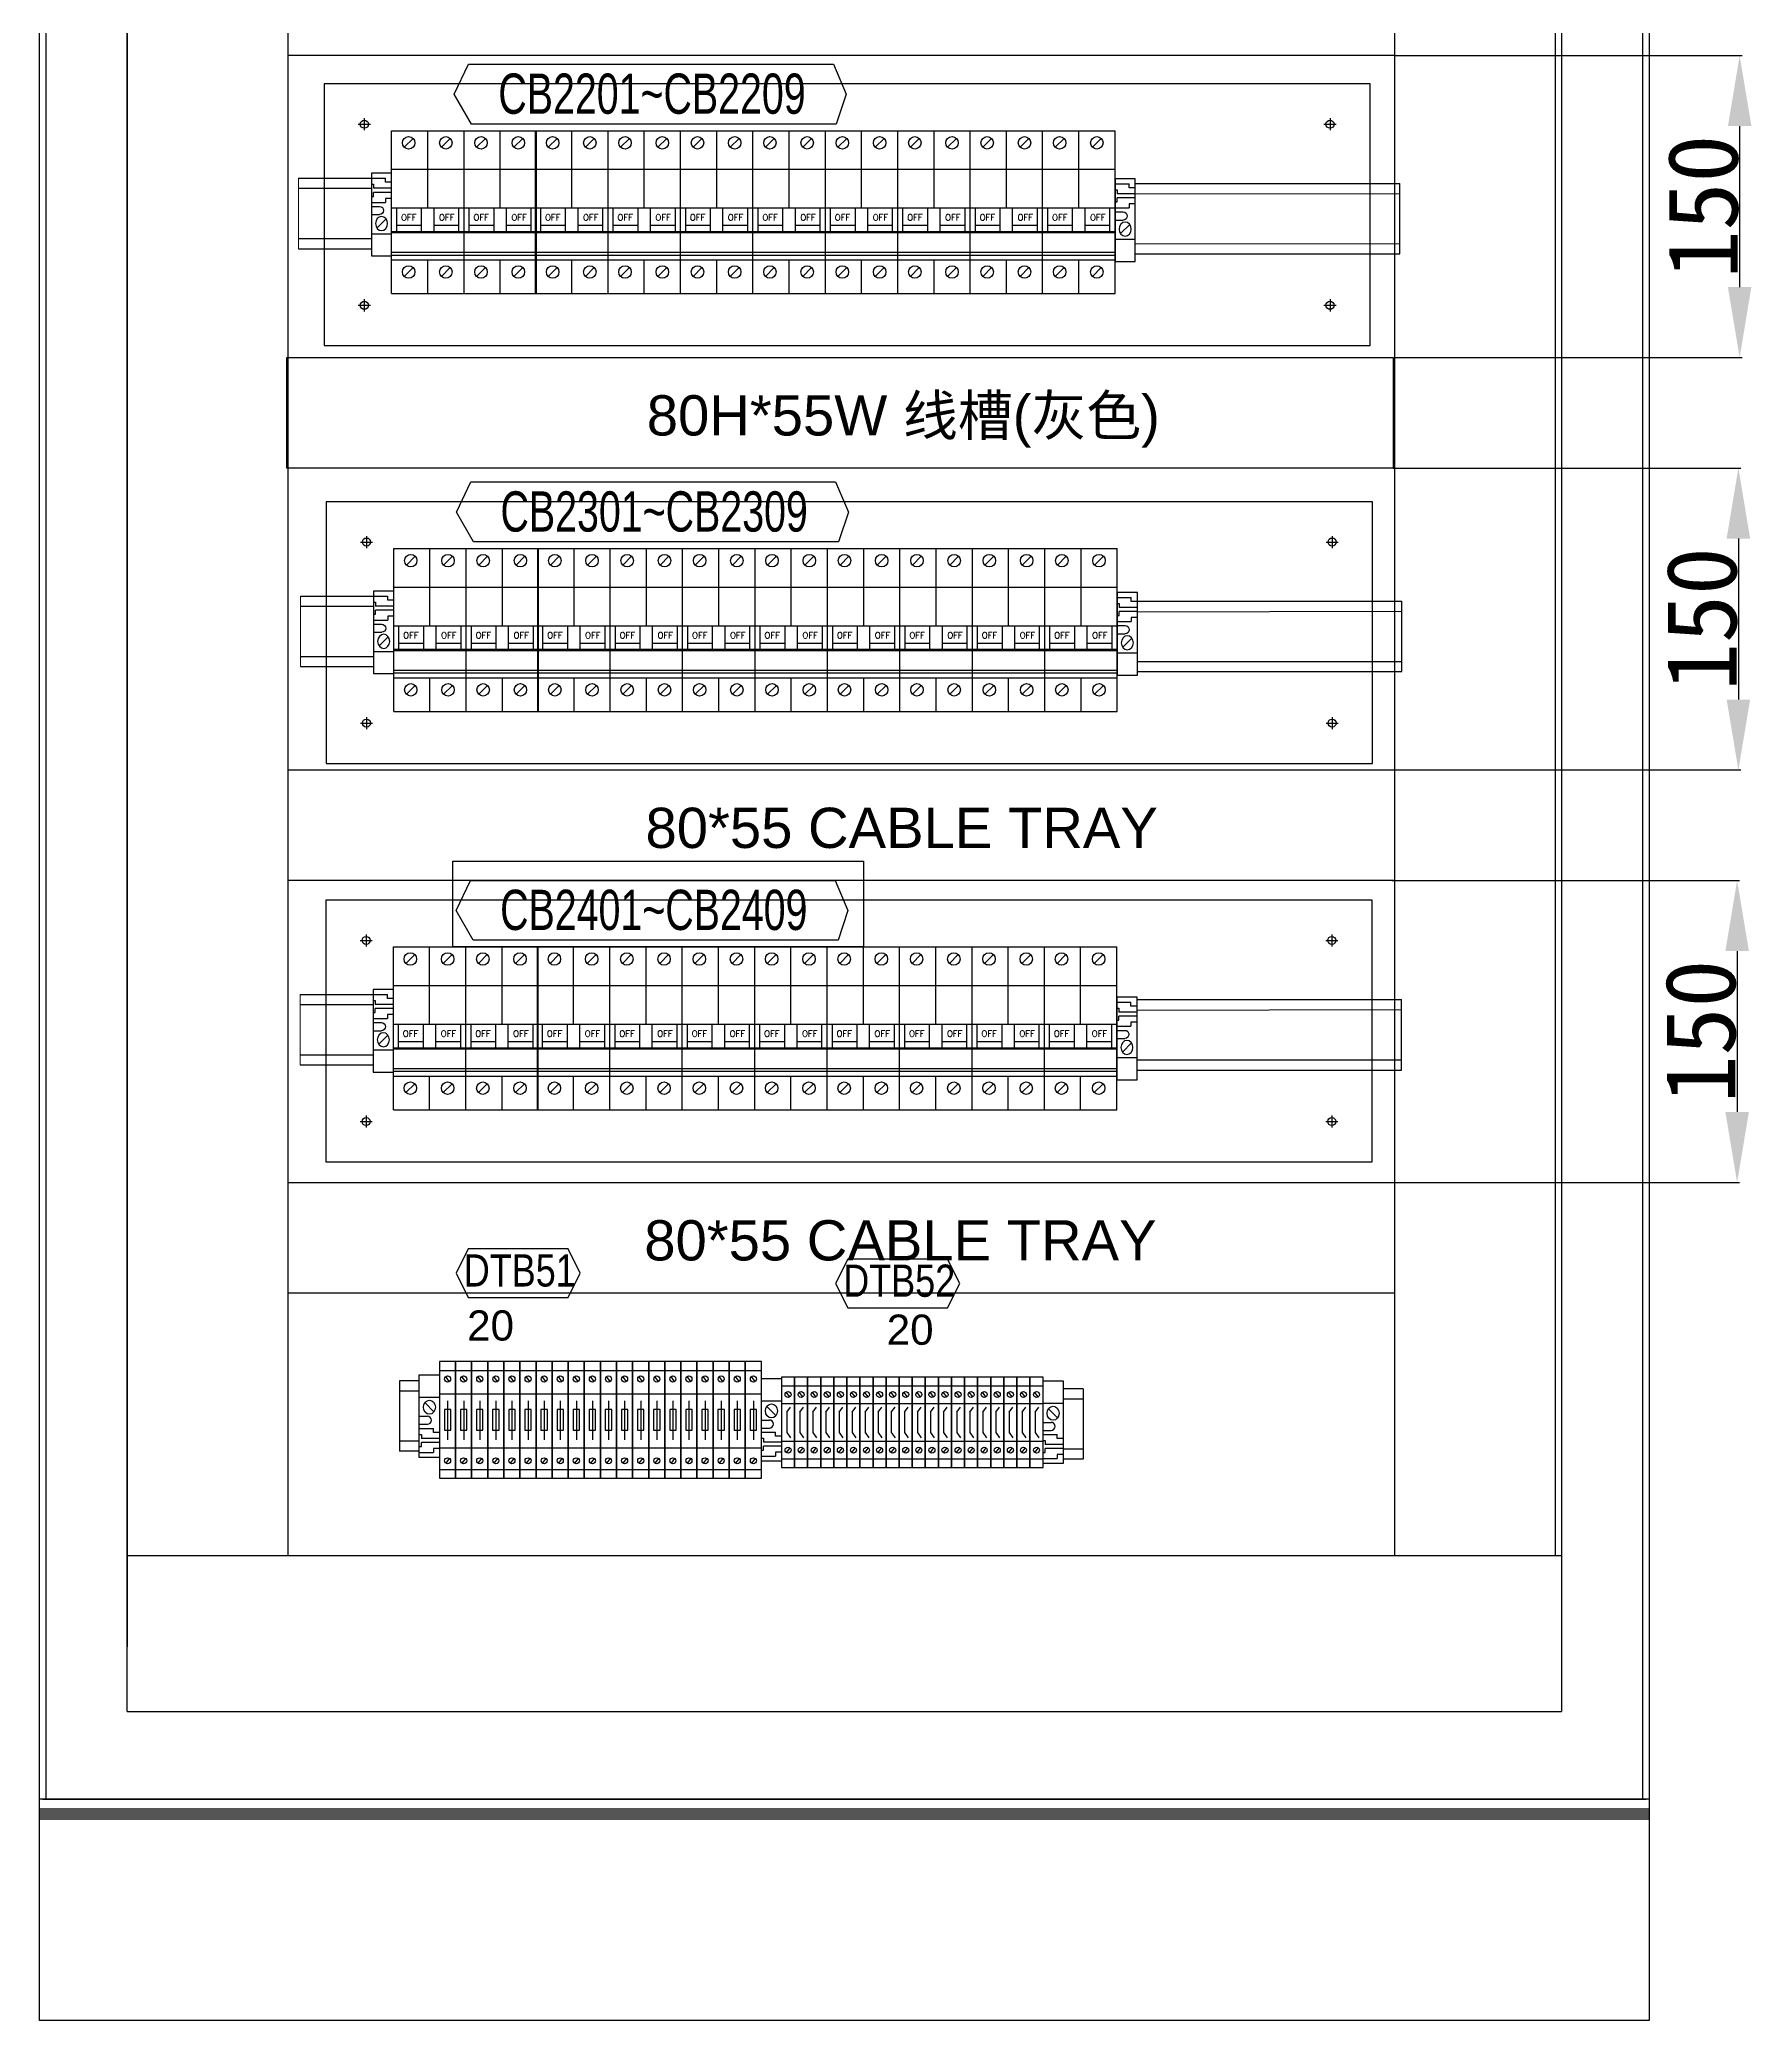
# Model space of a CAD drawing. Extents: x 79822 to 122366, y -56021 to -28815.
# Drawn here: x 87950 to 88801, y -40681 to -39697 of the extents above; entities that cross this region are included whole.
import ezdxf
from ezdxf.enums import TextEntityAlignment as Align
from ezdxf.lldxf.tags import DXFTag

# ---------------------------------------------------------------- set-up
doc = ezdxf.new("R2010")
doc.units = 0
doc.header["$LTSCALE"] = 100
doc.header["$MEASUREMENT"] = 0
for name, color, linetype in [('CABINET', 7, 'Continuous'), ('COMPONENT', 7, 'Continuous'), ('PSU', 12, 'Continuous'), ('TEXT', 7, 'Continuous')]:
    doc.layers.add(name, color=color, linetype=linetype)
doc.layers.add('细实线', color=7, linetype='Continuous', lineweight=20)
doc.styles.add('HZ', font='arial.ttf', dxfattribs={"width": 0.7})
doc.styles.add('ROMANS', font='romans', dxfattribs={"width": 0.8, "height": 2})
doc.styles.get("Standard").update_dxf_attribs({"font": ''})
doc.styles.get('Standard').set_extended_font_data('SimSun')
tags = doc.linetypes.add('CENTER2', pattern=[1.125, 0.75, -0.125, 0.125, -0.125]).pattern_tags.tags
tags[10:11] = [DXFTag(74, 4), DXFTag(75, 0), DXFTag(340, '0'), DXFTag(46, 1.0), DXFTag(50, 0.0), DXFTag(44, 0.0), DXFTag(45, 0.0)]
tags[8:9] = [DXFTag(74, 4), DXFTag(75, 0), DXFTag(340, '0'), DXFTag(46, 1.0), DXFTag(50, 0.0), DXFTag(44, 0.0), DXFTag(45, 0.0)]
tags[6:7] = [DXFTag(74, 4), DXFTag(75, 0), DXFTag(340, '0'), DXFTag(46, 1.0), DXFTag(50, 0.0), DXFTag(44, 0.0), DXFTag(45, 0.0)]
tags[4:5] = [DXFTag(74, 4), DXFTag(75, 0), DXFTag(340, '0'), DXFTag(46, 1.0), DXFTag(50, 0.0), DXFTag(44, 0.0), DXFTag(45, 0.0)]
tags = doc.linetypes.add('HIDDEN', pattern=[0.375, 0.25, -0.125]).pattern_tags.tags
tags[6:7] = [DXFTag(74, 4), DXFTag(75, 0), DXFTag(340, '0'), DXFTag(46, 1.0), DXFTag(50, 0.0), DXFTag(44, 0.0), DXFTag(45, 0.0)]
tags[4:5] = [DXFTag(74, 4), DXFTag(75, 0), DXFTag(340, '0'), DXFTag(46, 1.0), DXFTag(50, 0.0), DXFTag(44, 0.0), DXFTag(45, 0.0)]
tags = doc.linetypes.add('HIDDEN2', pattern=[0.1875, 0.125, -0.0625]).pattern_tags.tags
tags[6:7] = [DXFTag(74, 4), DXFTag(75, 0), DXFTag(340, '0'), DXFTag(46, 1.0), DXFTag(50, 0.0), DXFTag(44, 0.0), DXFTag(45, 0.0)]
tags[4:5] = [DXFTag(74, 4), DXFTag(75, 0), DXFTag(340, '0'), DXFTag(46, 1.0), DXFTag(50, 0.0), DXFTag(44, 0.0), DXFTag(45, 0.0)]
doc.dimstyles.new('ISO-25', dxfattribs={"dimtxt": 35, "dimasz": 35, "dimexe": 1.25, "dimexo": 0.625, "dimtad": 1, "dimtoh": 1, "dimdec": 0, "dimtxsty": 'Standard', "dimcen": 2.5, "dimadec": 0, "dimazin": 0, "dimtfac": 1, "dimtdec": 0, "dimtmove": 0, "dimatfit": 3, "dimfxl": 0, "dimarcsym": 0})

# ---------------------------------------------------------------- blocks, each defined once
blk = doc.blocks.new('*D217')
at = {"color": 0, "lineweight": -2}
for p, q in [((88623.88, -39704.61), (88796.64, -39704.61)), ((88795.39, -39739.61), (88795.39, -39819.61)), ((88623.88, -39854.61), (88796.64, -39854.61))]:
    blk.add_line(p, q, dxfattribs=at)
at = {"color": 0}
for points in [[(88801.23, -39739.61), (88789.56, -39739.61), (88795.39, -39704.61)], [(88789.56, -39819.61), (88801.23, -39819.61), (88795.39, -39854.61)]]:
    blk.add_solid(points, dxfattribs=at)
at = {"layer": 'Defpoints', "color": 0}
for p in [(88623.25, -39704.61), (88623.25, -39854.61), (88795.39, -39854.61)]:
    blk.add_point(p, dxfattribs=at)
at = {"color": 0, "insert": (88777.27, -39779.61), "char_height": 35, "attachment_point": 5, "rotation": 90}
blk.add_mtext('150', dxfattribs=at)
blk = doc.blocks.new('*D218')
at = {"color": 0, "lineweight": -2}
for p, q in [((88623.25, -39909.61), (88796.02, -39909.61)), ((88794.77, -39944.61), (88794.77, -40024.61)), ((88623.25, -40059.61), (88796.02, -40059.61))]:
    blk.add_line(p, q, dxfattribs=at)
at = {"color": 0}
for points in [[(88800.6, -39944.61), (88788.93, -39944.61), (88794.77, -39909.61)], [(88788.93, -40024.61), (88800.6, -40024.61), (88794.77, -40059.61)]]:
    blk.add_solid(points, dxfattribs=at)
at = {"layer": 'Defpoints', "color": 0}
for p in [(88622.63, -39909.61), (88622.63, -40059.61), (88794.77, -40059.61)]:
    blk.add_point(p, dxfattribs=at)
at = {"color": 0, "insert": (88776.64, -39984.61), "char_height": 35, "attachment_point": 5, "rotation": 90}
blk.add_mtext('150', dxfattribs=at)
blk = doc.blocks.new('*D219')
at = {"color": 0, "lineweight": -2}
for p, q in [((88622.63, -40114.61), (88795.39, -40114.61)), ((88794.14, -40149.61), (88794.14, -40229.61)), ((88622.63, -40264.61), (88795.39, -40264.61))]:
    blk.add_line(p, q, dxfattribs=at)
at = {"color": 0}
for points in [[(88799.98, -40149.61), (88788.31, -40149.61), (88794.14, -40114.61)], [(88788.31, -40229.61), (88799.98, -40229.61), (88794.14, -40264.61)]]:
    blk.add_solid(points, dxfattribs=at)
at = {"layer": 'Defpoints', "color": 0}
for p in [(88622, -40114.61), (88622, -40264.61), (88794.14, -40264.61)]:
    blk.add_point(p, dxfattribs=at)
at = {"color": 0, "insert": (88776.02, -40189.61), "char_height": 35, "attachment_point": 5, "rotation": 90}
blk.add_mtext('150', dxfattribs=at)
blk = doc.blocks.new('堵头')
at = {"color": 53}
for p, q in [((0, -41), (0, 0)), ((0, 0), (10, 0)), ((10, 0), (10, -41)), ((0, -11), (10, -11)), ((7.28, -18.33), (2.72, -13.78)), ((0, -20.55), (4, -20.55)), ((0, -24.55), (4, -24.55)), ((0, -26.55), (7, -26.55)), ((7, -28.55), (7, -26.55)), ((10, -28.55), (7, -28.55)), ((0, -29.55), (1, -29.55)), ((0, -35.55), (1, -35.55)), ((0, -38.55), (7, -38.55)), ((1, -29.55), (1, -31.55)), ((10, -31.55), (1, -31.55)), ((10, -33.55), (1, -33.55)), ((1, -35.55), (1, -33.55)), ((10, -36.55), (7, -36.55)), ((7, -36.55), (7, -38.55)), ((10, -41), (0, -41))]:
    blk.add_line(p, q, dxfattribs=at)
blk.add_arc((4, -22.55), 2, 270, 90, dxfattribs=at)
blk.add_ellipse((5, -16.05), major_axis=(0, -3.5), ratio=0.857143, start_param=4.712389, end_param=10.995574, dxfattribs=at)
blk = doc.blocks.new('2P空开')
at = {"layer": 'COMPONENT', "color": 6, "linetype": 'HIDDEN', "ltscale": 0.2}
for p, q in [((-11.76, -8.23), (-7.37, -3.86)), ((6.76, -8.23), (11.15, -3.86)), ((-11.76, -72.42), (-7.37, -68.04)), ((6.76, -72.42), (11.15, -68.04))]:
    blk.add_line(p, q, dxfattribs=at)
for centre in [(-9.56, -6.04), (8.95, -6.04), (-9.56, -70.23), (8.95, -70.23)]:
    blk.add_circle(centre, 3.1, dxfattribs=at)
at = {"layer": 'PSU', "linetype": 'HIDDEN', "ltscale": 0.2}
for p, q in [((-18, 0), (18, 0)), ((-18, -19.21), (-18, 0)), ((0, -19.21), (0, 0)), ((18, -19.21), (18, 0)), ((18, -81), (18, -19.21)), ((-18, -81), (-18, -64.21)), ((0, -81), (0, -64.21)), ((18, -81), (18, -67.23)), ((-18, -81), (18, -81))]:
    blk.add_line(p, q, dxfattribs=at)
at = {"layer": 'PSU'}
for p, q in [((-18, -19.21), (18, -19.21)), ((-18, -64.21), (-18, -19.21)), ((0, -38.43), (0, -19.21)), ((18, -64.21), (18, -19.21)), ((-18, -38.43), (0, -38.43)), ((-15.43, -50.11), (-15.43, -38.43)), ((-3.09, -50.11), (-3.09, -38.43)), ((0, -38.43), (18, -38.43)), ((3.09, -50.11), (3.09, -38.43)), ((15.43, -50.11), (15.43, -38.43)), ((-15.43, -47.02), (-3.09, -47.02)), ((3.09, -47.02), (15.43, -47.02)), ((-18, -50.11), (18, -50.11)), ((-18, -50.62), (18, -50.62)), ((-18, -60.46), (18, -60.46)), ((-18, -61.84), (18, -61.84)), ((-18, -64.21), (18, -64.21)), ((0, -64.21), (0, -64.21))]:
    blk.add_line(p, q, dxfattribs=at)
at = {"layer": 'TEXT', "style": 'ROMANS'}
for p in [(-9.48, -43.11), (9.37, -43.11)]:
    blk.add_text('OFF', height=3.086, dxfattribs=at).set_placement(p, align=Align.MIDDLE)
blk = doc.blocks.new('M_堵头')
at = {"color": 53}
for p, q in [((0, -41), (0, 0)), ((0, 0), (10, 0)), ((10, 0), (10, -41)), ((0, -11), (10, -11)), ((7.28, -18.33), (2.72, -13.78)), ((0, -20.55), (4, -20.55)), ((0, -24.55), (4, -24.55)), ((0, -26.55), (7, -26.55)), ((7, -28.55), (7, -26.55)), ((10, -28.55), (7, -28.55)), ((0, -29.55), (1, -29.55)), ((0, -35.55), (1, -35.55)), ((0, -38.55), (7, -38.55)), ((1, -29.55), (1, -31.55)), ((10, -31.55), (1, -31.55)), ((10, -33.55), (1, -33.55)), ((1, -35.55), (1, -33.55)), ((10, -36.55), (7, -36.55)), ((7, -36.55), (7, -38.55)), ((10, -41), (0, -41))]:
    blk.add_line(p, q, dxfattribs=at)
blk.add_arc((4, -22.55), 2, 270, 90, dxfattribs=at)
blk.add_ellipse((5, -16.05), major_axis=(0, -3.5), ratio=0.857143, start_param=4.712389, end_param=10.995574, dxfattribs=at)
blk = doc.blocks.new('Z$W@#31031')
at = {"color": 53}
for p, q in [((0, 45), (0, 0)), ((6.5, 45), (0, 45)), ((0, 40.63), (6.5, 40.63)), ((6.5, 0), (6.5, 45)), ((0, 31.89), (6.5, 31.89)), ((2.6, 27.5), (4.44, 30.12)), ((2.6, 27.61), (2.6, 17.39)), ((0, 13.11), (6.5, 13.11)), ((2.6, 17.5), (4.44, 14.88)), ((0, 4.37), (6.5, 4.37)), ((0, 0), (6.5, 0))]:
    blk.add_line(p, q, dxfattribs=at)
at = {"color": 53, "linetype": 'HIDDEN2'}
for p, q in [((4.15, 35.13), (2.35, 37.54)), ((4.15, 9.87), (2.35, 7.46))]:
    blk.add_line(p, q, dxfattribs=at)
at = {"color": 53}
for centre in [(3.28, 36.32), (3.28, 8.68)]:
    blk.add_circle(centre, 1.5, dxfattribs=at)
blk = doc.blocks.new('Z$W@#5084')
at = {"color": 53}
for p, q in [((0, 58), (0, 0)), ((8, 58), (0, 58)), ((0, 53.63), (8, 53.63)), ((8, 0), (8, 58)), ((0, 41.89), (8, 41.89)), ((2.45, 34.11), (2.45, 23.89)), ((5.63, 34.11), (2.45, 34.11)), ((4.04, 38.43), (4.04, 19.1)), ((5.63, 23.89), (5.63, 34.11)), ((2.45, 23.89), (5.63, 23.89)), ((0, 15.11), (8, 15.11)), ((0, 4.37), (8, 4.37)), ((0, 0), (8, 0))]:
    blk.add_line(p, q, dxfattribs=at)
at = {"color": 53, "linetype": 'HIDDEN2'}
for p, q in [((4.9, 48.13), (3.1, 50.54)), ((4.9, 9.87), (3.1, 7.46))]:
    blk.add_line(p, q, dxfattribs=at)
at = {"color": 53}
for centre in [(4.03, 49.32), (4.03, 8.68)]:
    blk.add_circle(centre, 1.5, dxfattribs=at)

msp = doc.modelspace()

# ---------------------------------------------------------------- linework, layer by layer
at = {"color": 7}
for p, q in [((87950.38, -40681.09), (87950.38, -38571.09)), ((87950.38, -40681.09), (87950.38, -38571.09)), ((88750.38, -38571.09), (88750.38, -40681.09)), ((88750.38, -38571.09), (88750.38, -40681.09)), ((87993.88, -40527.59), (87993.88, -38614.59)), ((87993.88, -38695.09), (87993.88, -40495.39)), ((88706.88, -38692.59), (88706.88, -40527.59)), ((87993.88, -40450.09), (88706.88, -40450.09)), ((88750.38, -40571.09), (87950.38, -40571.09)), ((88750.38, -40576.09), (87950.38, -40576.09)), ((88750.38, -40577.09), (87950.38, -40577.09)), ((88750.38, -40578.09), (87950.38, -40578.09)), ((87951.88, -40571.09), (88748.88, -40571.09)), ((88750.38, -40579.09), (87950.38, -40579.09)), ((88750.38, -40580.09), (87950.38, -40580.09)), ((88750.38, -40581.09), (87950.38, -40581.09)), ((88750.38, -40681.09), (87950.38, -40681.09))]:
    msp.add_line(p, q, dxfattribs=at)
at = {"color": 7, "linetype": 'HIDDEN'}
for p, q in [((87953.58, -40571.09), (87953.58, -38571.09)), ((87953.58, -40571.09), (87953.58, -38571.09)), ((88747.18, -38571.09), (88747.18, -40571.09)), ((88747.18, -38571.09), (88747.18, -40571.09))]:
    msp.add_line(p, q, dxfattribs=at)
at = {"color": 4, "linetype": 'CENTER2'}
for p, q in [((88108.78, -39738.69), (88114.78, -39738.69)), ((88111.78, -39735.69), (88111.78, -39741.69)), ((88588.78, -39738.69), (88594.78, -39738.69)), ((88591.78, -39735.69), (88591.78, -39741.69)), ((88108.78, -39828.69), (88114.78, -39828.69)), ((88111.78, -39825.69), (88111.78, -39831.69)), ((88588.78, -39828.69), (88594.78, -39828.69)), ((88591.78, -39825.69), (88591.78, -39831.69)), ((88109.84, -39946.35), (88115.84, -39946.35)), ((88112.84, -39943.35), (88112.84, -39949.35)), ((88589.84, -39946.35), (88595.84, -39946.35)), ((88592.84, -39943.35), (88592.84, -39949.35)), ((88109.84, -40036.35), (88115.84, -40036.35)), ((88112.84, -40033.35), (88112.84, -40039.35)), ((88589.84, -40036.35), (88595.84, -40036.35)), ((88592.84, -40033.35), (88592.84, -40039.35)), ((88109.67, -40144.35), (88115.67, -40144.35)), ((88112.67, -40141.35), (88112.67, -40147.35)), ((88589.67, -40144.35), (88595.67, -40144.35)), ((88592.67, -40141.35), (88592.67, -40147.35)), ((88112.67, -40231.35), (88112.67, -40237.35)), ((88592.67, -40231.35), (88592.67, -40237.35)), ((88109.67, -40234.35), (88115.67, -40234.35)), ((88589.67, -40234.35), (88595.67, -40234.35))]:
    msp.add_line(p, q, dxfattribs=at)
at = {"linetype": 'CENTER2'}
for p, q in [((88111.69, -39738.69), (88111.87, -39738.69)), ((88111.78, -39738.78), (88111.78, -39738.6)), ((88591.69, -39738.69), (88591.87, -39738.69)), ((88591.78, -39738.78), (88591.78, -39738.6)), ((88111.69, -39828.69), (88111.87, -39828.69)), ((88111.78, -39828.78), (88111.78, -39828.6)), ((88591.69, -39828.69), (88591.87, -39828.69)), ((88591.78, -39828.78), (88591.78, -39828.6)), ((88112.75, -39946.35), (88112.93, -39946.35)), ((88112.84, -39946.44), (88112.84, -39946.26)), ((88592.75, -39946.35), (88592.93, -39946.35)), ((88592.84, -39946.44), (88592.84, -39946.26)), ((88112.75, -40036.35), (88112.93, -40036.35)), ((88112.84, -40036.44), (88112.84, -40036.26)), ((88592.75, -40036.35), (88592.93, -40036.35)), ((88592.84, -40036.44), (88592.84, -40036.26)), ((88112.58, -40144.35), (88112.76, -40144.35)), ((88112.67, -40144.44), (88112.67, -40144.26)), ((88592.58, -40144.35), (88592.76, -40144.35)), ((88592.67, -40144.44), (88592.67, -40144.26)), ((88112.58, -40234.35), (88112.76, -40234.35)), ((88112.67, -40234.44), (88112.67, -40234.26)), ((88592.58, -40234.35), (88592.76, -40234.35)), ((88592.67, -40234.44), (88592.67, -40234.26))]:
    msp.add_line(p, q, dxfattribs=at)
at = {"color": 6}
for p, q in [((88079.07, -39765.55, -63738.88), (88115.35, -39765.55, -62238.04)), ((88079.07, -39770.55, -63738.88), (88115.35, -39770.55, -62238.04)), ((88494.96, -39768.11, -62238.04), (88626.43, -39768.11)), ((88626.43, -39803.11), (88626.43, -39768.11)), ((88494.96, -39773.31, -62238.04), (88626.43, -39773.11)), ((88079.07, -39795.55, -63738.88), (88115.35, -39795.55, -62238.04)), ((88079.07, -39800.55, -63738.88), (88115.35, -39800.55, -62238.04)), ((88494.96, -39798, -62238.04), (88626.43, -39798.06)), ((88494.96, -39803.11, -62238.04), (88626.43, -39803.11)), ((88080.13, -39973.21, -63738.88), (88116.41, -39973.21, -62238.04)), ((88080.13, -39978.21, -63738.88), (88116.41, -39978.21, -62238.04)), ((88496.02, -39975.77, -124476.07), (88627.49, -39975.77)), ((88627.49, -40010.77), (88627.49, -39975.77)), ((88496.02, -39980.97, -124476.07), (88627.49, -39980.77)), ((88080.13, -40003.21, -63738.88), (88116.41, -40003.21, -62238.04)), ((88496.02, -40005.66, -124476.07), (88627.49, -40005.72)), ((88080.13, -40008.21, -63738.88), (88116.41, -40008.21, -62238.04)), ((88496.02, -40010.77, -124476.07), (88627.49, -40010.77)), ((88079.96, -40171.2, -63738.88), (88116.24, -40171.2, -62238.04)), ((88495.85, -40173.76, -62238.04), (88627.32, -40173.76)), ((88627.32, -40208.76), (88627.32, -40173.76)), ((88079.96, -40176.2, -63738.88), (88116.24, -40176.2, -62238.04)), ((88495.85, -40178.96, -62238.04), (88627.32, -40178.76)), ((88079.96, -40201.2, -63738.88), (88116.24, -40201.2, -62238.04)), ((88495.85, -40203.66, -62238.04), (88627.32, -40203.71)), ((88079.96, -40206.2, -63738.88), (88116.24, -40206.2, -62238.04)), ((88495.85, -40208.76, -62238.04), (88627.32, -40208.76)), ((88139.12, -40363.17), (88129.23, -40363.17)), ((88129.23, -40363.17), (88129.23, -40398.17)), ((88129.23, -40368.17), (88139.12, -40368.17)), ((88469.01, -40367.22), (88459.12, -40367.22)), ((88469.01, -40367.22), (88469.01, -40402.22)), ((88459.12, -40372.22), (88469.01, -40372.22)), ((88139.12, -40393.17), (88129.23, -40393.17)), ((88139.12, -40398.17), (88129.23, -40398.17)), ((88469.01, -40397.22), (88459.12, -40397.22)), ((88469.01, -40402.22), (88459.12, -40402.22))]:
    msp.add_line(p, q, dxfattribs=at)
for points in [[(87993.88, -40450.09), (88073.88, -40450.09), (88073.88, -38649.59), (87993.88, -38649.59)], [(88623.88, -40450.09), (88703.88, -40450.09), (88703.88, -38649.59), (88623.88, -38649.59)], [(88091.78, -39848.69), (88611.78, -39848.69), (88611.78, -39718.69), (88091.78, -39718.69)], [(88092.84, -40056.35), (88612.84, -40056.35), (88612.84, -39926.35), (88092.84, -39926.35)], [(88073.88, -40059.61), (88623.88, -40059.61), (88623.88, -40114.61), (88073.88, -40114.61)], [(88092.67, -40254.35), (88612.67, -40254.35), (88612.67, -40124.35), (88092.67, -40124.35)], [(88073.88, -40264.61), (88623.88, -40264.61), (88623.88, -40319.61), (88073.88, -40319.61)]]:
    msp.add_lwpolyline(points, close=True)
at = {"elevation": 63738.88}
for points in [[(88073.88, -39649.61), (88623.88, -39649.61), (88623.88, -39704.61), (88073.88, -39704.61)], [(88073.25, -39854.61), (88623.25, -39854.61), (88623.25, -39909.61), (88073.25, -39909.61)]]:
    msp.add_lwpolyline(points, close=True, dxfattribs=at)
at = {"color": 3}
for points in [[(88163.61, -39708.83), (88344.96, -39708.83), (88351.3, -39723.83), (88346.34, -39738.64), (88164.99, -39738.64), (88156.5, -39723.83), (88163.61, -39708.83)], [(88164.68, -39916.49), (88346.03, -39916.49), (88352.37, -39931.49), (88347.4, -39946.3), (88166.05, -39946.3), (88157.56, -39931.49), (88164.68, -39916.49)], [(88164.5, -40114.49), (88345.85, -40114.49), (88352.19, -40129.49), (88347.23, -40144.29), (88165.88, -40144.29), (88157.39, -40129.49), (88164.5, -40114.49)], [(88213.06, -40297.57), (88163.45, -40297.57), (88157.4, -40309.67), (88163.45, -40321.77), (88213.06, -40321.77), (88219.11, -40309.67), (88213.06, -40297.57)], [(88401.66, -40302.69), (88352.05, -40302.69), (88346, -40314.79), (88352.05, -40326.88), (88401.66, -40326.88), (88407.71, -40314.79), (88401.66, -40302.69)]]:
    msp.add_lwpolyline(points, dxfattribs=at)
at = {"color": 1}
msp.add_lwpolyline([(88155.84, -40104.98), (88359.84, -40104.98), (88359.84, -40147.55), (88155.84, -40147.55)], close=True, dxfattribs=at)
for centre in [(88111.78, -39738.69), (88591.78, -39738.69), (88111.78, -39828.69), (88591.78, -39828.69), (88112.84, -39946.35), (88592.84, -39946.35), (88112.84, -40036.35), (88592.84, -40036.35), (88112.67, -40144.35), (88592.67, -40144.35), (88112.67, -40234.35), (88592.67, -40234.35)]:
    msp.add_circle(centre, 2)
at = {"layer": 'CABINET'}
msp.add_line((87993.88, -40527.59), (88706.88, -40527.59), dxfattribs=at)
at = {"layer": '细实线', "color": 6}
for p, q in [((88079.07, -39765.55, -63738.88), (88079.07, -39800.55, -63738.88)), ((88080.13, -39973.21, -63738.88), (88080.13, -40008.21, -63738.88)), ((88079.96, -40171.2, -63738.88), (88079.96, -40206.2, -63738.88))]:
    msp.add_line(p, q, dxfattribs=at)

# ---------------------------------------------------------------- block references
at = {"xscale": -1, "rotation": 180}
for p in [(88115.35, -39804.1, -62238.04), (88115.35, -39804.1, -62238.04), (88484.96, -39806.86, -62238.04), (88116.41, -40011.76, -62238.04), (88116.41, -40011.76, -62238.04), (88486.02, -40012.45, -124476.07), (88116.24, -40209.76, -62238.04), (88116.24, -40209.76, -62238.04), (88485.85, -40213.59, -62238.04)]:
    msp.add_blockref('堵头', p, dxfattribs=at)
for p in [(88139.12, -40360.29), (88309.12, -40362.15), (88449.12, -40363.31)]:
    msp.add_blockref('M_堵头', p)
at = {"color": 7}
for name, p in [('Z$W@#5084', (88149.12, -40411.65)), ('Z$W@#5084', (88157.12, -40411.65)), ('Z$W@#5084', (88165.12, -40411.65)), ('Z$W@#5084', (88173.12, -40411.65)), ('Z$W@#5084', (88181.12, -40411.65)), ('Z$W@#5084', (88189.12, -40411.65)), ('Z$W@#5084', (88197.12, -40411.65)), ('Z$W@#5084', (88205.12, -40411.65)), ('Z$W@#5084', (88213.12, -40411.65)), ('Z$W@#5084', (88221.12, -40411.65)), ('Z$W@#5084', (88229.12, -40411.65)), ('Z$W@#5084', (88237.12, -40411.65)), ('Z$W@#5084', (88245.12, -40411.65)), ('Z$W@#5084', (88253.12, -40411.65)), ('Z$W@#5084', (88261.12, -40411.65)), ('Z$W@#5084', (88269.12, -40411.65)), ('Z$W@#5084', (88277.12, -40411.65)), ('Z$W@#5084', (88285.12, -40411.65)), ('Z$W@#5084', (88293.12, -40411.65)), ('Z$W@#5084', (88301.12, -40411.65)), ('Z$W@#31031', (88319.12, -40406.36)), ('Z$W@#31031', (88325.62, -40406.36)), ('Z$W@#31031', (88332.12, -40406.36)), ('Z$W@#31031', (88338.62, -40406.36)), ('Z$W@#31031', (88345.12, -40406.36)), ('Z$W@#31031', (88351.62, -40406.36)), ('Z$W@#31031', (88358.12, -40406.36)), ('Z$W@#31031', (88364.62, -40406.36)), ('Z$W@#31031', (88371.12, -40406.36)), ('Z$W@#31031', (88377.62, -40406.36)), ('Z$W@#31031', (88384.12, -40406.36)), ('Z$W@#31031', (88390.62, -40406.36)), ('Z$W@#31031', (88397.12, -40406.36)), ('Z$W@#31031', (88403.62, -40406.36)), ('Z$W@#31031', (88410.12, -40406.36)), ('Z$W@#31031', (88416.62, -40406.36)), ('Z$W@#31031', (88423.12, -40406.36)), ('Z$W@#31031', (88429.62, -40406.36)), ('Z$W@#31031', (88436.12, -40406.36)), ('Z$W@#31031', (88442.62, -40406.36))]:
    msp.add_blockref(name, p, dxfattribs=at)
at = {"layer": 'CABINET'}
for p in [(88143.35, -39741.9, -62238.04), (88179.35, -39741.9, -62238.04), (88214.94, -39741.9, -62238.04), (88250.94, -39741.9, -62238.04), (88286.94, -39741.9, -62238.04), (88322.94, -39741.9, -62238.04), (88358.95, -39741.9, -62238.04), (88394.95, -39741.9, -62238.04), (88430.95, -39741.9, -62238.04), (88466.95, -39741.9, -62238.04), (88144.42, -39949.56, -62238.04), (88180.42, -39949.56, -62238.04), (88216, -39949.56, -62238.04), (88252, -39949.56, -62238.04), (88288.01, -39949.56, -62238.04), (88324.01, -39949.56, -62238.04), (88360.01, -39949.56, -62238.04), (88396.01, -39949.56, -62238.04), (88432.02, -39949.56, -62238.04), (88468.02, -39949.56, -62238.04), (88144.24, -40147.55, -62238.04), (88180.24, -40147.55, -62238.04), (88215.83, -40147.55, -62238.04), (88251.83, -40147.55, -62238.04), (88287.83, -40147.55, -62238.04), (88323.83, -40147.55, -62238.04), (88359.84, -40147.55, -62238.04), (88395.84, -40147.55, -62238.04), (88431.84, -40147.55, -62238.04), (88467.84, -40147.56, -62238.04)]:
    msp.add_blockref('2P空开', p, dxfattribs=at)

# ---------------------------------------------------------------- texts
at = {"color": 0, "style": 'HZ', "width": 0.7}
for s, p in [('CB2201~CB2209', (88254.77, -39733.51)), ('CB2301~CB2309', (88255.84, -39941.16)), ('CB2401~CB2409', (88255.66, -40139.16))]:
    msp.add_text(s, height=20, dxfattribs=at).set_placement(p, align=Align.CENTER)
at = {"lineweight": 0, "style": 'HZ'}
for s, p in [('80H*55W 线槽(灰色)', (88252.17, -39893.4)), ('80*55 CABLE TRAY', (88251.54, -40098.4)), ('80*55 CABLE TRAY', (88250.92, -40303.4))]:
    msp.add_text(s, height=20, dxfattribs=at).set_placement(p)
at = {"style": 'HZ', "width": 0.8}
for s, p in [('DTB51', (88161.22, -40316.35)), ('DTB52', (88349.82, -40321.46))]:
    msp.add_text(s, height=16, dxfattribs=at).set_placement(p)
at = {"color": 0, "style": 'HZ'}
for p in [(88162.88, -40343.22, 63738.88), (88371.42, -40345.31, 63738.88)]:
    msp.add_text('20', height=15, dxfattribs=at).set_placement(p)

# ---------------------------------------------------------------- dimensions: what is measured, and where the dimension line sits
at = {"color": 3}
for base, p1, p2, picture, middle in [((88795.39, -39854.61, 63738.88), (88623.25, -39704.61, 63738.88), (88623.25, -39854.61, 63738.88), '*D217', (88777.27, -39779.61, 63738.88)), ((88794.77, -40059.61, 63738.88), (88622.63, -39909.61, 63738.88), (88622.63, -40059.61, 63738.88), '*D218', (88776.64, -39984.61, 63738.88)), ((88794.14, -40264.61, 63738.88), (88622, -40114.61, 63738.88), (88622, -40264.61, 63738.88), '*D219', (88776.02, -40189.61, 63738.88))]:
    dim = msp.add_linear_dim(base=base, p1=p1, p2=p2, angle=90, dimstyle='ISO-25', dxfattribs=at)
    dim.commit()
    dim.dimension.update_dxf_attribs({"geometry": picture, "text_midpoint": middle})

doc.saveas('drawing.dxf')
